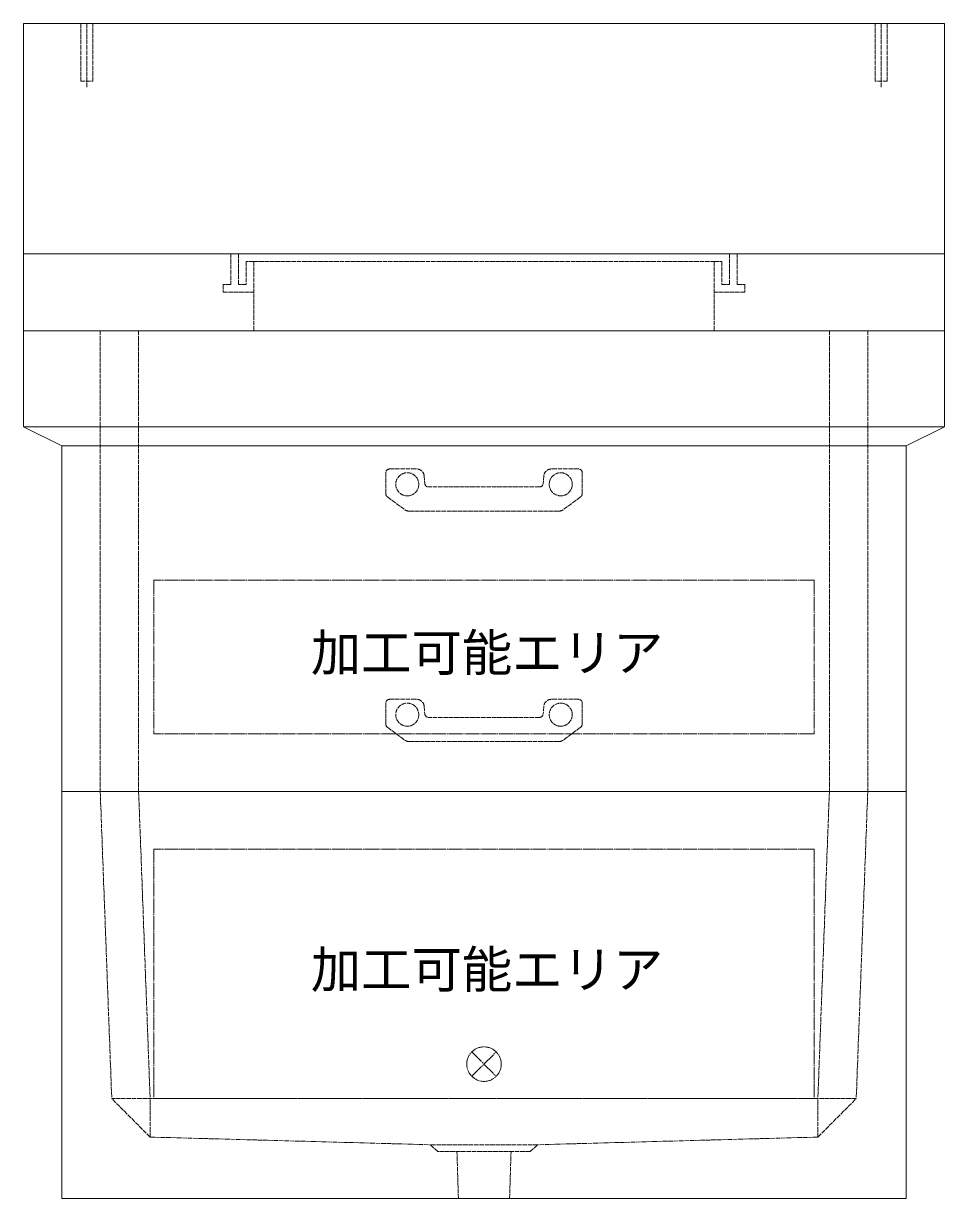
# Model space of a CAD drawing. Units: millimetres, scale not verified. Extents: x -3712 to 3712, y -2625 to 2625.
# Drawn here: x -638 to 562, y -1655 to -125 of the extents above; entities that cross this region are included whole.
import ezdxf
from ezdxf.enums import TextEntityAlignment as Align

# ---------------------------------------------------------------- set-up
doc = ezdxf.new("R2010")
doc.units = ezdxf.units.MM
doc.header["$LTSCALE"] = 10
doc.linetypes.add('LONG_DASHED1', pattern=[7, 6, -1])
doc.linetypes.add('LONG_DOUBLE_CHAIN', pattern=[21.8, 18, -1, 0.6, -0.6, 0.6, -1])
for name, color, linetype, lineweight in [('0-7_D-STR', 7, 'Continuous', 9), ('0-8_D-STR-STR4', 134, 'LONG_DASHED1', 9), ('0-9_D-STR-STR2', 1, 'LONG_DASHED1', 9), ('0-B_D-STR-STR5', 1, 'LONG_DOUBLE_CHAIN', 9), ('0-C_D-STR-STR3', 2, 'LONG_DASHED1', 9)]:
    doc.layers.add(name, color=color, linetype=linetype, lineweight=lineweight)
doc.styles.add('ＭＳ ゴシック', font='')
doc.styles.get('ＭＳ ゴシック').set_extended_font_data('MS Gothic')

# ---------------------------------------------------------------- blocks, each defined once
blk = doc.blocks.new('A$C324530C0')
at = {"layer": '0-7_D-STR'}
for p, q in [((-6000, 4000), (6000, 4000)), ((-6000, 4000), (-6000, 0)), ((6000, 4000), (6000, 0)), ((-6000, 1000), (6000, 1000)), ((-6000, 0), (6000, 0))]:
    blk.add_line(p, q, dxfattribs=at)
at = {"layer": '0-7_D-STR', "linetype": 'LONG_DASHED1'}
for p, q in [((-3000, 0), (-3000, 900)), ((3000, 900), (3000, 0))]:
    blk.add_line(p, q, dxfattribs=at)
at = {"layer": '0-8_D-STR-STR4'}
for points in [[(-3300, 1000), (-3300, 600), (-3400, 600), (-3400, 500), (-3000, 500)], [(-3000, 900), (-3100, 900), (-3100, 600), (-3200, 600), (-3200, 1000)], [(3300, 1000), (3300, 600), (3400, 600), (3400, 500), (3000, 500)], [(3100, 900), (3100, 600), (3200, 600), (3200, 1000)], [(-3000, 900), (3000, 900), (3100, 900)]]:
    blk.add_lwpolyline(points, dxfattribs=at)
at = {"layer": '0-9_D-STR-STR2'}
for p, q in [((-5175, 3170), (-5175, 4000)), ((5175, 3170), (5175, 4000))]:
    blk.add_line(p, q, dxfattribs=at)
for points in [[(-5255, 4000), (-5255, 3250), (-5095, 3250), (-5095, 4000)], [(5255, 4000), (5255, 3250), (5095, 3250), (5095, 4000)]]:
    blk.add_lwpolyline(points, dxfattribs=at)
blk = doc.blocks.new('A$C27844A11')
at = {"layer": '0-C_D-STR-STR3'}
for p, q in [((-1280, 500), (-1280, 226.8)), ((-1230, 550), (-879.2, 550)), ((1230, 550), (879.2, 550)), ((1280, 500), (1280, 226.8)), ((-779.6, 458.7), (-771, 360.6)), ((721.2, 315), (-721.2, 315)), ((779.6, 458.7), (771, 360.6)), ((-1257.7, 185.2), (-1030.2, 16.8)), ((1257.7, 185.2), (1030.2, 16.8)), ((974.7, 0), (-974.7, 0))]:
    blk.add_line(p, q, dxfattribs=at)
for centre in [(-1000, 350), (1000, 350)]:
    blk.add_circle(centre, 150, dxfattribs=at)
for centre, radius, start, end in [((-1230, 500), 50, 90, 180), ((-879.2, 450), 100, 5, 90), ((879.2, 450), 100, 90, 175), ((1230, 500), 50, 0, 90), ((-721.2, 365), 50, 185, 270), ((721.2, 365), 50, 270, 355), ((-1230, 226.8), 50, 180, 236.30993), ((1230, 226.8), 50, 303.69007, 0), ((-974.7, 100), 100, 236.30993, 270), ((974.7, 100), 100, 270, 303.69007)]:
    blk.add_arc(centre, radius, start, end, dxfattribs=at)
blk = doc.blocks.new('A$Cacf56d2e')
at = {"layer": '0-7_D-STR'}
for p, q in [((6000, 6000), (-6000, 6000)), ((-6000, 4750), (-6000, 6000)), ((6000, 4750), (6000, 6000)), ((-6000, 4750), (-5500, 4500)), ((-6000, 4750), (6000, 4750)), ((6000, 4750), (5500, 4500)), ((-5500, 0), (-5500, 4500)), ((5500, 4500), (-5500, 4500)), ((5500, 0), (5500, 4500)), ((5500, 0), (-5500, 0))]:
    blk.add_line(p, q, dxfattribs=at)
at = {"layer": '0-7_D-STR', "linetype": 'LONG_DASHED1'}
for p, q in [((-5000, 6000), (-5000, 0)), ((-4500, 6000), (-4500, 0)), ((4500, 6000), (4500, 0)), ((5000, 6000), (5000, 0))]:
    blk.add_line(p, q, dxfattribs=at)
at = {"layer": '0-B_D-STR-STR5'}
for p, q in [((4300, 2750), (4300, 750)), ((4300, 750), (-4300, 750))]:
    blk.add_line(p, q, dxfattribs=at)
blk.add_lwpolyline([(4300, 2750), (-4300, 2750), (-4300, 750)], dxfattribs=at)
blk = doc.blocks.new('A$C6F5C57E3')
at = {"layer": '0-7_D-STR', "linetype": 'LONG_DASHED1'}
for p, q in [((-5000, 0), (-4850, -4000)), ((-4500, 0), (-4350, -4000)), ((4500, 0), (4350, -4000)), ((5000, 0), (4850, -4000)), ((-4350, -4500), (-4850, -4000)), ((4850, -4000), (-4850, -4000)), ((-4350, -4500), (-4350, -4000)), ((4350, -4500), (4850, -4000)), ((4350, -4500), (4350, -4000)), ((-4350, -4500), (-700, -4600)), ((4350, -4500), (700, -4600)), ((700, -4600), (-700, -4600)), ((-600, -4690), (-700, -4600)), ((600, -4690), (-600, -4690)), ((-333, -5300), (-352.5, -4690)), ((333, -5300), (352.5, -4690)), ((600, -4690), (700, -4600))]:
    blk.add_line(p, q, dxfattribs=at)
at = {"layer": '0-7_D-STR'}
for p, q in [((5500, -5300), (5500, 0)), ((-5500, -5300), (5500, -5300))]:
    blk.add_line(p, q, dxfattribs=at)
blk.add_lwpolyline([(-5500, -5300), (-5500, 0), (5500, 0)], dxfattribs=at)
at = {"layer": '0-B_D-STR-STR5'}
for p, q in [((-4300, -750), (-4300, -4000)), ((4300, -750), (-4300, -750)), ((4300, -750), (4300, -4000)), ((4300, -4000), (-4300, -4000))]:
    blk.add_line(p, q, dxfattribs=at)
blk = doc.blocks.new('A$C1C640AAB')
at = {"layer": '0-B_D-STR-STR5'}
for p, q in [((-159.1, -159.1), (159.1, 159.1)), ((-159.1, 159.1), (159.1, -159.1))]:
    blk.add_line(p, q, dxfattribs=at)
blk.add_circle((0, 0), 225, dxfattribs=at)
blk = doc.blocks.new('A$Cf8360954')
at = {"layer": '0-7_D-STR'}
blk.add_blockref('A$C6F5C57E3', (0, 0), dxfattribs=at)
at = {"layer": '0-B_D-STR-STR5'}
blk.add_blockref('A$C1C640AAB', (0, -3550), dxfattribs=at)

msp = doc.modelspace()

# ---------------------------------------------------------------- block references
at = {"layer": '0-7_D-STR', "xscale": 0.1, "yscale": 0.1}
for name, p in [('A$C324530C0', (-37.5, -525)), ('A$Cacf56d2e', (-37.5, -1125)), ('A$Cf8360954', (-37.5, -1125))]:
    msp.add_blockref(name, p, dxfattribs=at)
at = {"layer": '0-C_D-STR-STR3', "xscale": 0.1, "yscale": 0.1}
for p in [(-37.5, -760), (-37.5, -1060)]:
    msp.add_blockref('A$C27844A11', p, dxfattribs=at)

# ---------------------------------------------------------------- texts
at = {"layer": '0-B_D-STR-STR5', "style": 'ＭＳ ゴシック'}
for p in [(-263.09, -982.67), (-263.09, -1395.17)]:
    msp.add_text('加工可能エリア', height=48.09, dxfattribs=at).set_placement(p, align=Align.BOTTOM_LEFT)

doc.saveas('drawing.dxf')
